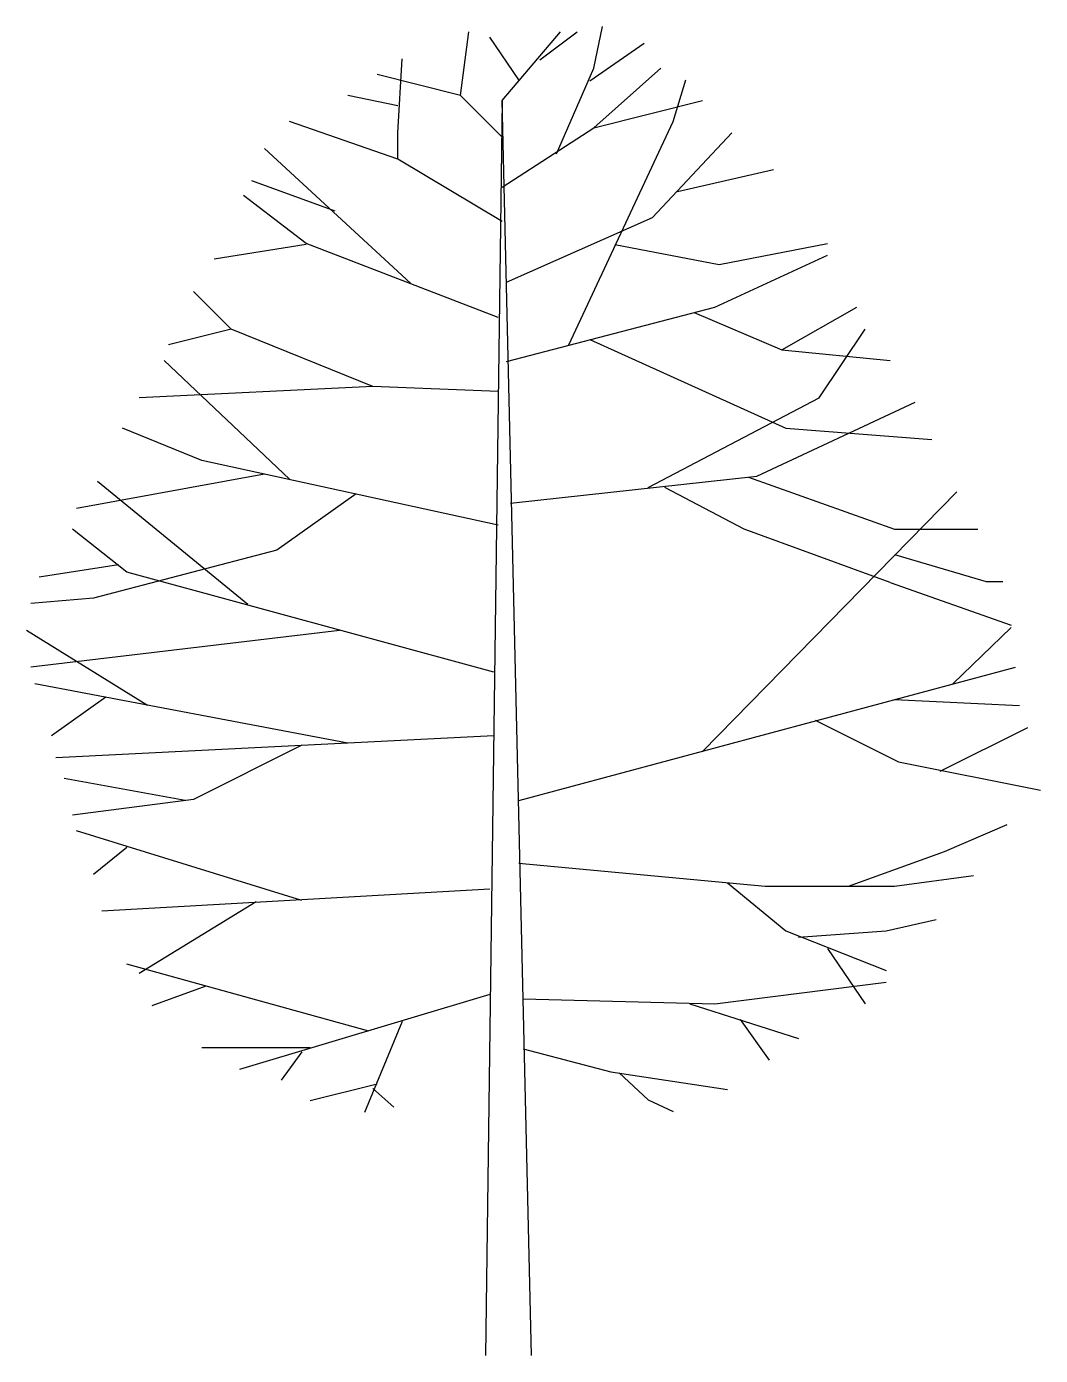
# Model space of a CAD drawing. Extents: x 321860 to 322619, y 71148 to 72143.
import ezdxf

# ---------------------------------------------------------------- set-up
doc = ezdxf.new("R2010")
doc.units = 0
doc.header["$MEASUREMENT"] = 0
doc.layers.get('0').update_dxf_attribs({"linetype": 'CONTINUOUS'})

msp = doc.modelspace()

# ---------------------------------------------------------------- linework, layer by layer
at = {"color": 7, "linetype": 'CONTINUOUS'}
for p, q in [((322284.72, 72112.1), (322290.97, 72143.35)), ((322184.72, 72091.79), (322190.97, 72139.45)), ((322228.47, 72103.51), (322206.59, 72135.54)), ((322215.97, 72087.88), (322259.72, 72139.45)), ((322244.09, 72118.35), (322272.22, 72139.45)), ((322281.59, 72102.73), (322322.22, 72130.85)), ((322137.84, 72063.66), (322140.97, 72119.13)), ((322256.59, 72048.04), (322284.72, 72112.1)), ((322284.72, 72067.57), (322334.72, 72112.1)), ((322184.72, 72091.79), (322122.22, 72107.41)), ((322344.09, 72072.26), (322353.47, 72103.51)), ((322137.84, 72083.98), (322100.34, 72091.79)), ((322215.97, 72060.54), (322184.72, 72091.79)), ((322215.97, 72087.88), (322203.47, 71148.04)), ((322237.84, 71148.04), (322215.97, 72087.88)), ((322284.72, 72067.57), (322365.97, 72087.88)), ((322137.84, 72044.13), (322056.59, 72072.26)), ((322265.97, 71905.07), (322344.09, 72072.26)), ((322137.84, 72044.13), (322137.84, 72063.66)), ((322215.97, 72023.04), (322284.72, 72067.57)), ((322328.47, 72000.38), (322387.84, 72063.66)), ((322147.22, 71951.16), (322037.84, 72051.95)), ((322215.97, 71997.26), (322137.84, 72044.13)), ((322347.22, 72019.91), (322419.09, 72036.32)), ((322090.97, 72005.07), (322028.47, 72027.73)), ((322069.09, 71980.85), (322022.22, 72016.79)), ((322219.09, 71951.95), (322328.47, 72000.38)), ((322069.09, 71980.07), (322000.34, 71969.13)), ((322212.84, 71925.38), (322069.09, 71980.85)), ((322300.34, 71980.07), (322378.47, 71965.23)), ((322375.34, 71933.2), (322459.72, 71972.26)), ((322378.47, 71965.23), (322459.72, 71980.85)), ((322012.84, 71916.79), (321984.72, 71944.91)), ((322219.09, 71892.57), (322375.34, 71933.2)), ((322425.34, 71901.16), (322481.59, 71933.2)), ((322359.72, 71929.29), (322425.34, 71901.16)), ((322012.84, 71916.79), (321965.97, 71905.07)), ((322119.09, 71873.82), (322012.84, 71916.79)), ((322453.47, 71865.23), (322487.84, 71916.79)), ((322281.59, 71908.98), (322428.47, 71842.57)), ((322056.59, 71804.29), (321962.84, 71893.35)), ((322425.34, 71901.16), (322506.59, 71893.35)), ((322119.09, 71873.82), (321944.09, 71865.23)), ((322212.84, 71869.91), (322119.09, 71873.82)), ((322325.34, 71798.04), (322453.47, 71865.23)), ((322406.59, 71806.63), (322525.34, 71862.1)), ((321990.97, 71818.35), (321931.59, 71842.57)), ((322428.47, 71842.57), (322537.84, 71833.98)), ((322212.84, 71769.91), (321990.97, 71818.35)), ((322037.84, 71808.2), (321897.22, 71782.41)), ((322025.34, 71710.54), (321912.84, 71802.73)), ((322222.22, 71786.32), (322406.59, 71806.63)), ((322400.34, 71805.85), (322509.72, 71766.79)), ((322106.59, 71793.35), (322047.22, 71751.16)), ((322397.22, 71766.79), (322337.84, 71798.04)), ((322365.97, 71600.38), (322556.59, 71794.91)), ((321934.72, 71734.76), (321894.09, 71766.79)), ((322506.59, 71726.95), (322397.22, 71766.79)), ((322509.72, 71766.79), (322572.22, 71766.79)), ((322047.22, 71751.16), (321909.72, 71715.23)), ((322509.72, 71748.04), (322578.47, 71727.73)), ((321928.47, 71740.23), (321869.09, 71730.85)), ((322209.72, 71659.76), (321934.72, 71734.76)), ((322506.59, 71726.95), (322597.22, 71694.91)), ((322578.47, 71727.73), (322590.97, 71727.73)), ((321909.72, 71715.23), (321862.84, 71711.32)), ((322553.47, 71651.16), (322597.22, 71693.35)), ((321950.34, 71634.76), (321859.72, 71691.01)), ((322094.09, 71691.01), (321862.84, 71663.66)), ((322228.47, 71563.66), (322600.34, 71663.66)), ((322100.34, 71606.63), (321865.97, 71651.16)), ((321919.09, 71641.01), (321878.47, 71612.1)), ((322509.72, 71639.45), (322603.47, 71634.76)), ((322450.34, 71623.82), (322512.84, 71592.57)), ((322544.09, 71585.54), (322609.72, 71618.35)), ((322209.72, 71612.1), (321881.59, 71595.7)), ((322065.97, 71605.07), (321984.72, 71564.45)), ((322512.84, 71592.57), (322619.09, 71571.48)), ((321978.47, 71563.66), (321887.84, 71580.07)), ((321984.72, 71564.45), (321894.09, 71552.73)), ((322547.22, 71525.38), (322594.09, 71545.7)), ((322065.97, 71488.66), (321897.22, 71541.01)), ((321934.72, 71528.51), (321909.72, 71508.2)), ((322475.34, 71499.6), (322547.22, 71525.38)), ((322228.47, 71516.79), (322412.84, 71499.6)), ((322509.72, 71499.6), (322569.09, 71507.41)), ((322206.59, 71497.26), (321915.97, 71480.85)), ((322384.72, 71501.95), (322428.47, 71466.01)), ((322412.84, 71499.6), (322509.72, 71499.6)), ((322031.59, 71487.88), (321944.09, 71433.98)), ((322503.47, 71466.01), (322540.97, 71474.6)), ((322428.47, 71466.01), (322503.47, 71436.32)), ((322437.84, 71461.32), (322503.47, 71466.01)), ((322459.72, 71452.73), (322487.84, 71411.32)), ((322115.97, 71391.01), (321934.72, 71441.01)), ((321994.09, 71424.6), (321953.47, 71409.76)), ((322375.34, 71411.32), (322503.47, 71427.73)), ((322206.59, 71418.35), (322019.09, 71362.1)), ((322231.59, 71415.23), (322375.34, 71411.32)), ((322356.59, 71411.32), (322437.84, 71385.54)), ((322140.97, 71398.04), (322112.84, 71330.07)), ((322394.09, 71399.6), (322415.97, 71369.13)), ((322072.22, 71378.51), (321990.97, 71378.51)), ((322065.97, 71375.38), (322050.34, 71354.29)), ((322231.59, 71377.73), (322297.22, 71360.54)), ((322297.22, 71360.54), (322384.72, 71347.26)), ((322303.47, 71359.76), (322325.34, 71339.45)), ((322122.22, 71351.16), (322072.22, 71338.66)), ((322119.09, 71348.04), (322134.72, 71333.98)), ((322325.34, 71339.45), (322344.09, 71330.85))]:
    msp.add_line(p, q, dxfattribs=at)

doc.saveas('drawing.dxf')
